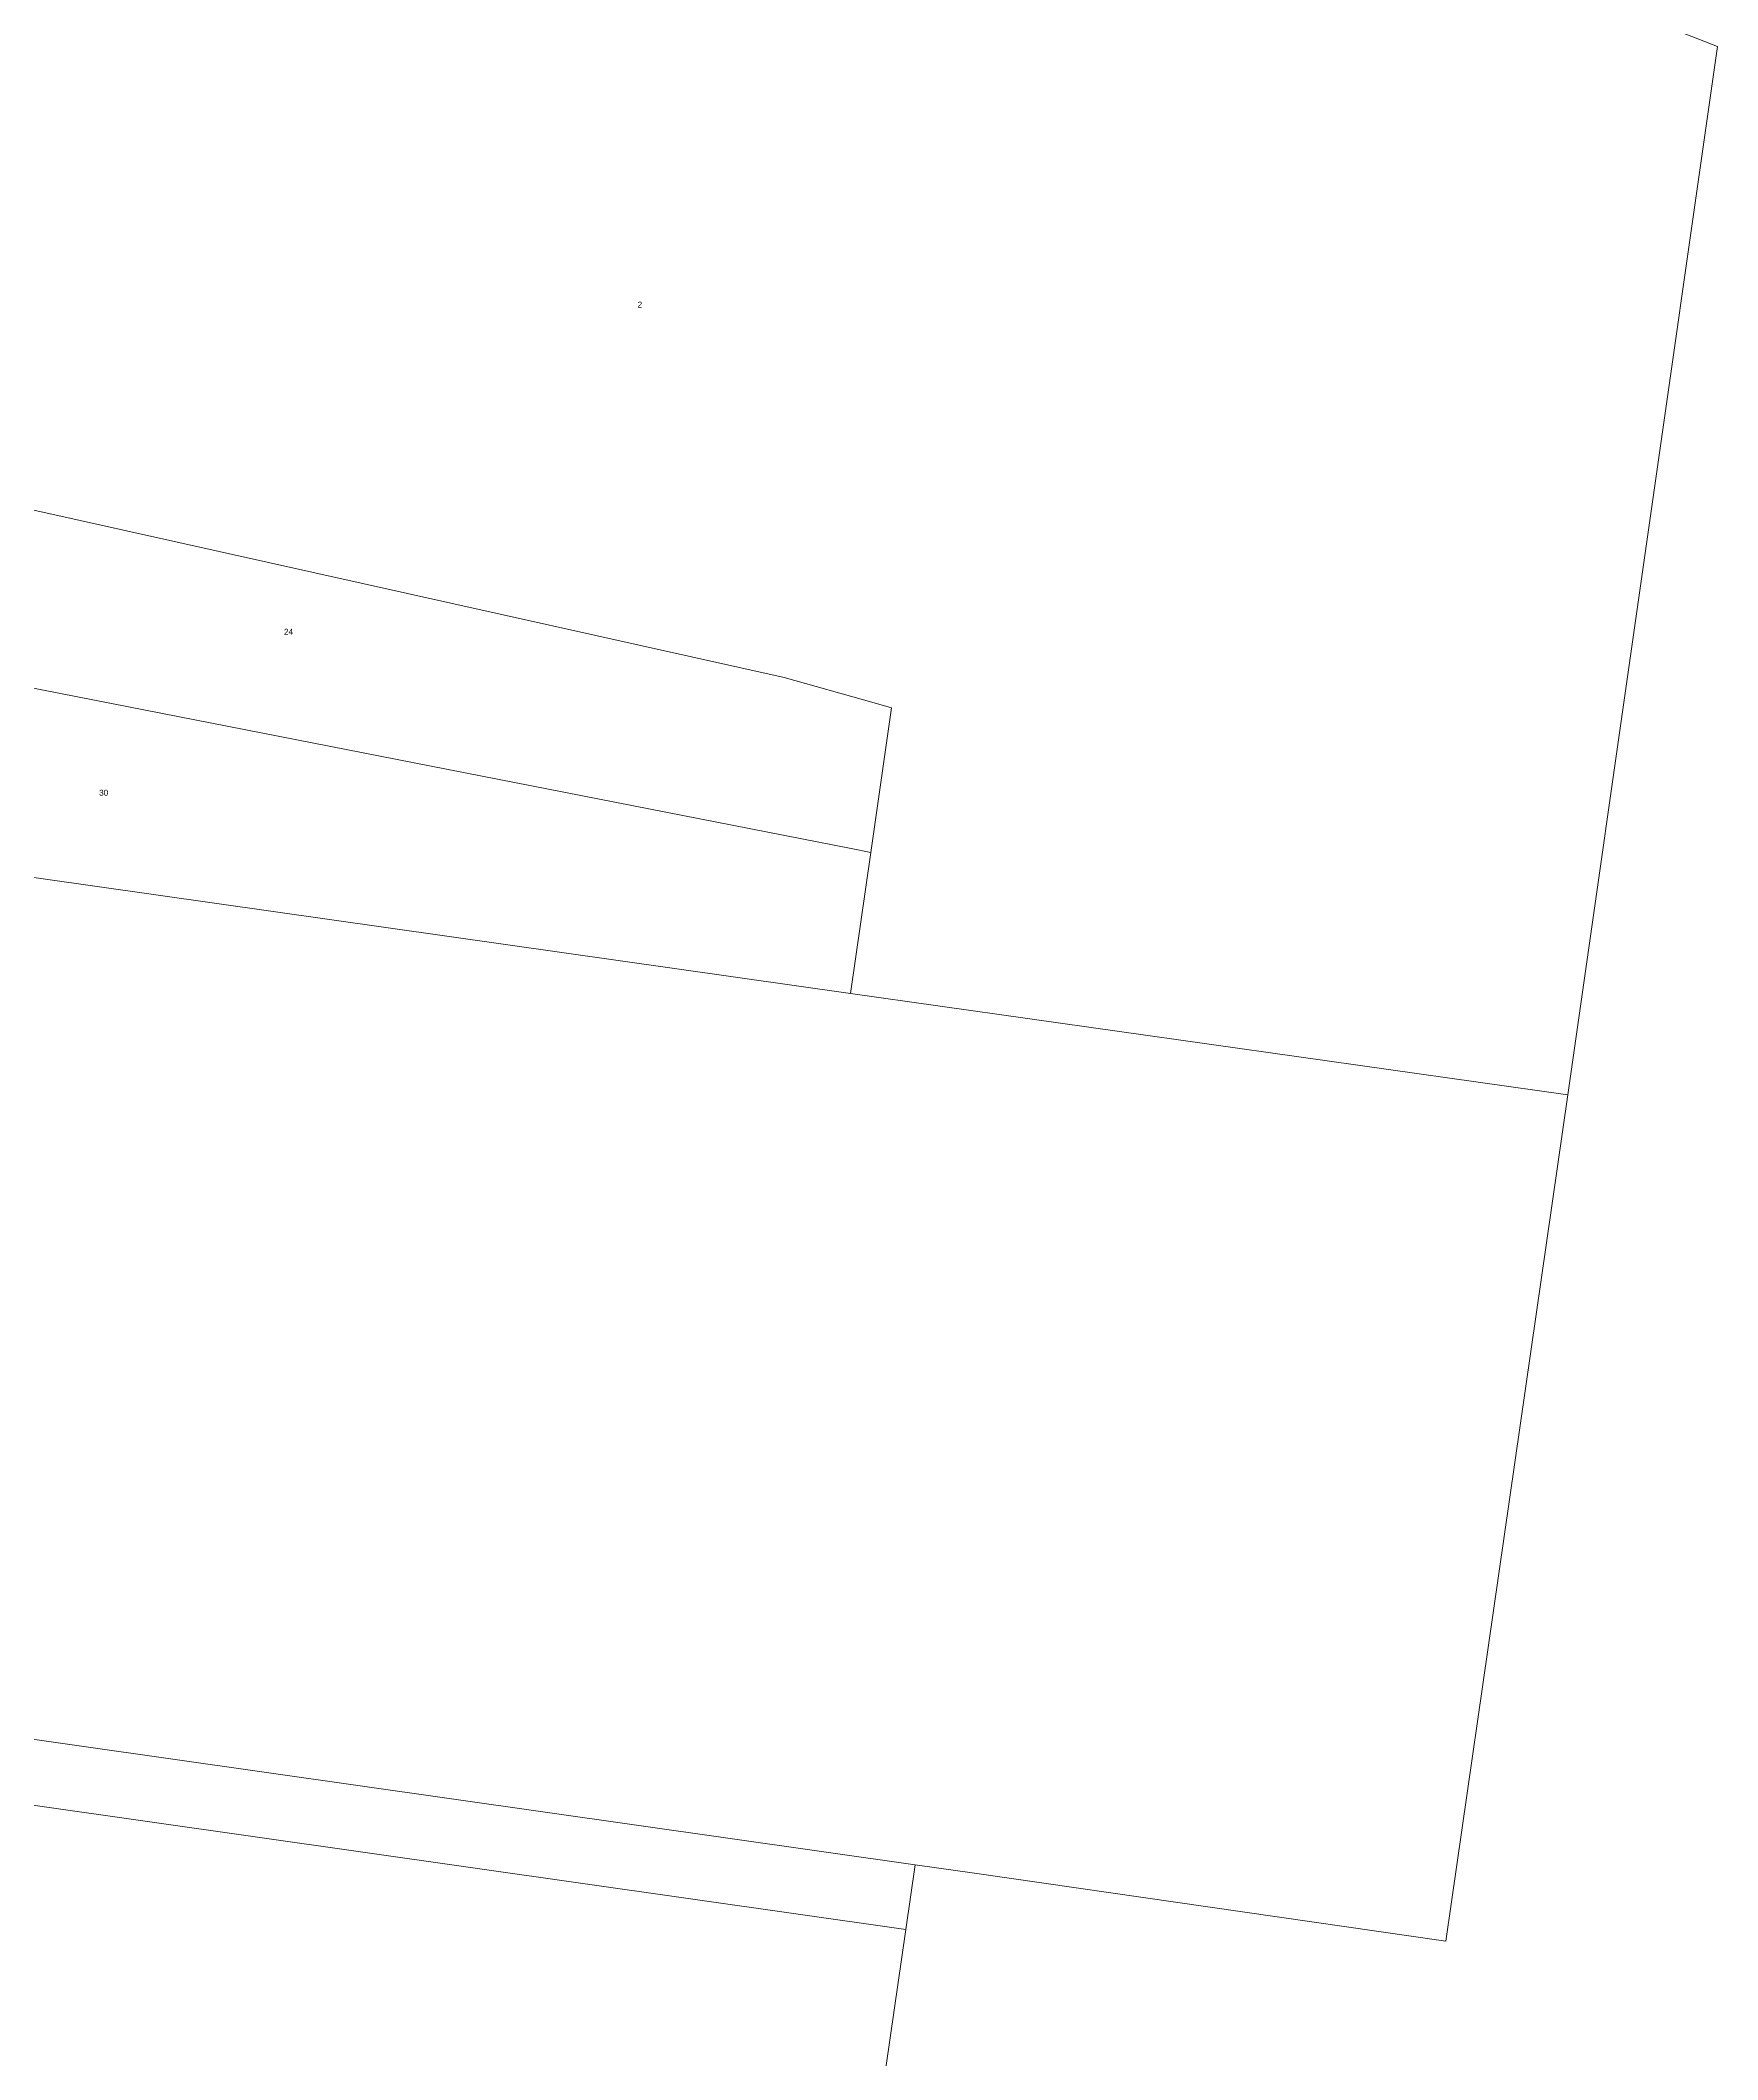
# Model space of a CAD drawing. Header units: metres. Extents: x 284044 to 286251, y 6274170 to 6277073.
# Drawn here: x 285736 to 286251, y 6275184 to 6275803 of the extents above; entities that cross this region are included whole.
import ezdxf

# ---------------------------------------------------------------- set-up
doc = ezdxf.new("R2010")
doc.units = ezdxf.units.M
doc.layers.add('Cadastre Land Parcels_SP_EXT', color=9, linetype='Continuous', lineweight=5)
doc.layers.add('Cadastre Roads_SP_EXT', color=9, linetype='Continuous', lineweight=5)
doc.styles.get("Standard").update_dxf_attribs({"font": 'arial.ttf'})

msp = doc.modelspace()

# ---------------------------------------------------------------- linework, layer by layer
at = {"layer": 'Cadastre Land Parcels_SP_EXT', "linetype": 'Continuous'}
for points in [[(286250.54, 6275801.41), (286038.65, 6275884.08), (286046.85, 6275941.5), (285909.6, 6275912.4), (285737.39, 6275875.9), (285733.68, 6275849.94), (285720.84, 6275760.32), (285718.14, 6275760.69), (285714.87, 6275737.83), (285704.56, 6275665.81), (285964.17, 6275607.93), (285991.01, 6275600.35), (285997.12, 6275598.63), (285990.73, 6275554.25), (285984.53, 6275510.97), (286204.62, 6275479.95), (286250.54, 6275801.41)], [(285618.59, 6275684.98), (285617.4, 6275689.12), (285610.54, 6275628.73), (285628.31, 6275625.25), (285984.75, 6275555.42), (285990.73, 6275554.25), (285997.12, 6275598.63), (285991.01, 6275600.35), (285964.17, 6275607.93), (285704.56, 6275665.81), (285618.59, 6275684.98)], [(285628.31, 6275625.25), (285610.54, 6275628.73), (285602.38, 6275571.83), (285601.45, 6275565.38), (285629.41, 6275561.41), (285984.53, 6275510.97), (285990.73, 6275554.25), (285984.75, 6275555.42), (285628.31, 6275625.25)], [(285629.41, 6275561.41), (285601.45, 6275565.38), (285598.73, 6275547.36), (285499.04, 6275315.59), (285633.56, 6275296.47), (286004.31, 6275243.75), (286022.59, 6275241.14), (286167.14, 6275220.34), (286204.62, 6275479.95), (285984.53, 6275510.97), (285629.41, 6275561.41)], [(285634.47, 6275276.19), (285490.95, 6275296.58), (285392.85, 6275066.8), (285581.22, 6275038.55), (285643.11, 6275029.16), (285966.2, 6274980.14), (285983, 6275096.07), (285984.69, 6275107.96), (286001.46, 6275223.93), (285634.47, 6275276.19)]]:
    msp.add_lwpolyline(points, close=True, dxfattribs=at)
at = {"layer": 'Cadastre Roads_SP_EXT', "linetype": 'Continuous'}
msp.add_lwpolyline([(285633.56, 6275296.47), (285499.04, 6275315.59), (285494.85, 6275305.75), (285490.95, 6275296.58), (285634.47, 6275276.19), (286001.46, 6275223.93), (286002.88, 6275233.81), (286004.31, 6275243.75), (285633.56, 6275296.47)], close=True, dxfattribs=at)

# ---------------------------------------------------------------- texts
at = {"layer": 'Cadastre Land Parcels_SP_EXT'}
for s, p in [('2', (285919.21, 6275721.37)), ('24', (285810.72, 6275621.05)), ('30', (285754.01, 6275571.66))]:
    msp.add_text(s, height=1.8, dxfattribs=at).set_placement(p)

doc.saveas('drawing.dxf')
